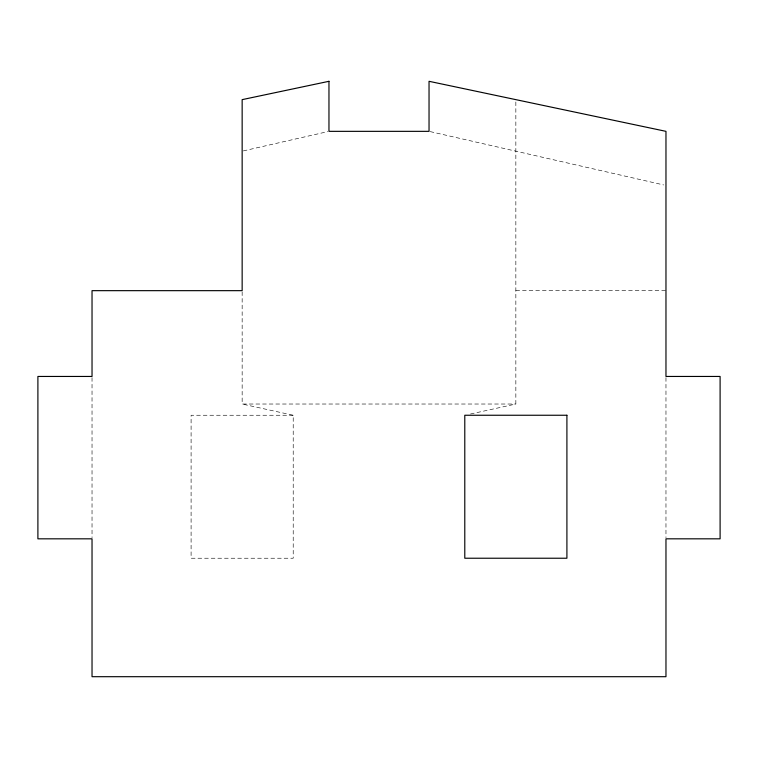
<?xml version="1.0" encoding="UTF-8"?>
<svg xmlns="http://www.w3.org/2000/svg" width="758" height="758" viewBox="0 0 758 758"><rect width="100%" height="100%" fill="white"/><g stroke="black" fill="none" stroke-linecap="round" stroke-linejoin="round"><path stroke-width="0.57" stroke-dasharray="3.79 2.84" d="M243.29 150.918L327.816 131.608M470.462 414.01L515.847 404.023L515.847 100.814M515.847 290.665L665.969 290.665M242.153 291.839L242.153 404.023L515.847 404.023M293.213 415.251L191.092 415.251L191.092 558.229L293.213 558.229L293.213 415.251L242.153 404.023M430.193 131.608L663.676 184.943M665.969 377.626L665.969 537.649M92.031 377.626L92.031 537.649"/><path stroke-width="1.14" d="M328.963 81.305L242.153 99.639L242.153 290.665L92.031 290.665L92.031 376.451L37.9 376.451L37.9 538.824L92.031 538.824L92.031 676.695L665.969 676.695L665.969 538.824L720.1 538.824L720.1 376.451L665.969 376.451L665.969 131.342L429.037 81.305L429.037 131.342L328.963 131.342L328.963 81.305M566.908 415.251L464.787 415.251L464.787 558.229L566.908 558.229L566.908 415.251"/></g></svg>
